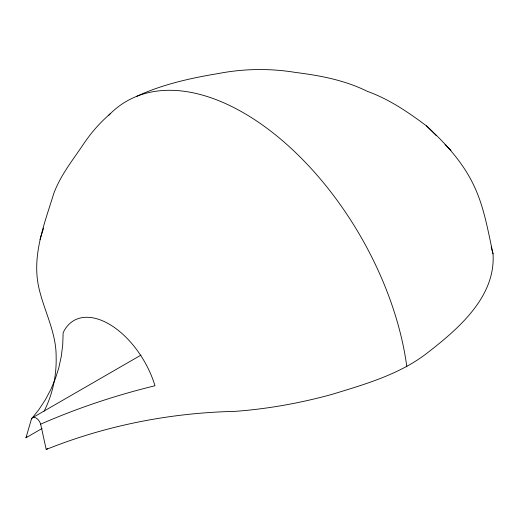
<?xml version="1.0" encoding="UTF-8"?>
<svg xmlns="http://www.w3.org/2000/svg" width="519" height="519" viewBox="0 0 519 519"><rect width="100%" height="100%" fill="white"/><g stroke="black" fill="none" stroke-linecap="round" stroke-linejoin="round"><path stroke-width="0.78" d="M110.19 113.81C99.817 122.789 90.741 133.143 83.183 144.587C72.53 160.39 60.379 175.526 53.742 193.613C44.433 223.929 31.588 255.426 38.834 287.656C44.037 310.803 56.286 332.322 56.136 356.611C56.668 375.432 52.666 394.395 44.102 411.191M42.097 428.454L25.95 437.783L31.497 418.885L38.867 409.634L45.309 399.844L50.804 389.568L55.312 378.857L58.816 367.757L61.294 356.332L62.741 344.642L63.149 332.737A70.487 40.696 60 0 1 109.068 324.07A70.487 40.696 60 0 1 154.986 385.76C115.873 395.27 77.539 408.025 40.657 424.172A7.032 4.061 60 0 0 36.077 418.022A7.032 4.061 60 0 0 31.497 418.885M40.008 239.506L43.622 228.075M25.95 437.783L26.917 436.596M40.657 424.172L46.204 449.473C106.123 425.385 170.427 412.813 234.945 411.366C267.687 408.972 300.131 403.094 331.784 394.44C365.065 384.255 399.766 374.452 427.624 352.712C458.407 328.702 495.762 296.972 493.037 253.888C488.042 231.286 484.376 208.21 474.567 187.028C463.603 163.05 445.737 143.542 426.501 125.903C408.129 112.149 389.075 99.123 367.309 91.35C344.882 80.173 320.139 75.534 295.48 72.439C270.003 68.236 244.008 68.618 218.655 73.477C190.564 78.155 162.525 84.292 136.581 96.378M32.866 417.523L140.999 355.093M46.204 449.473L47.612 448.663M445.094 144.516L451.005 150.367M426.501 125.903L436.401 135.757M491.214 246.927L493.037 253.888M108.581 115.458A234.063 135.135 60 0 1 280.662 139.124A234.063 135.135 60 0 1 406.838 366.842"/></g></svg>
